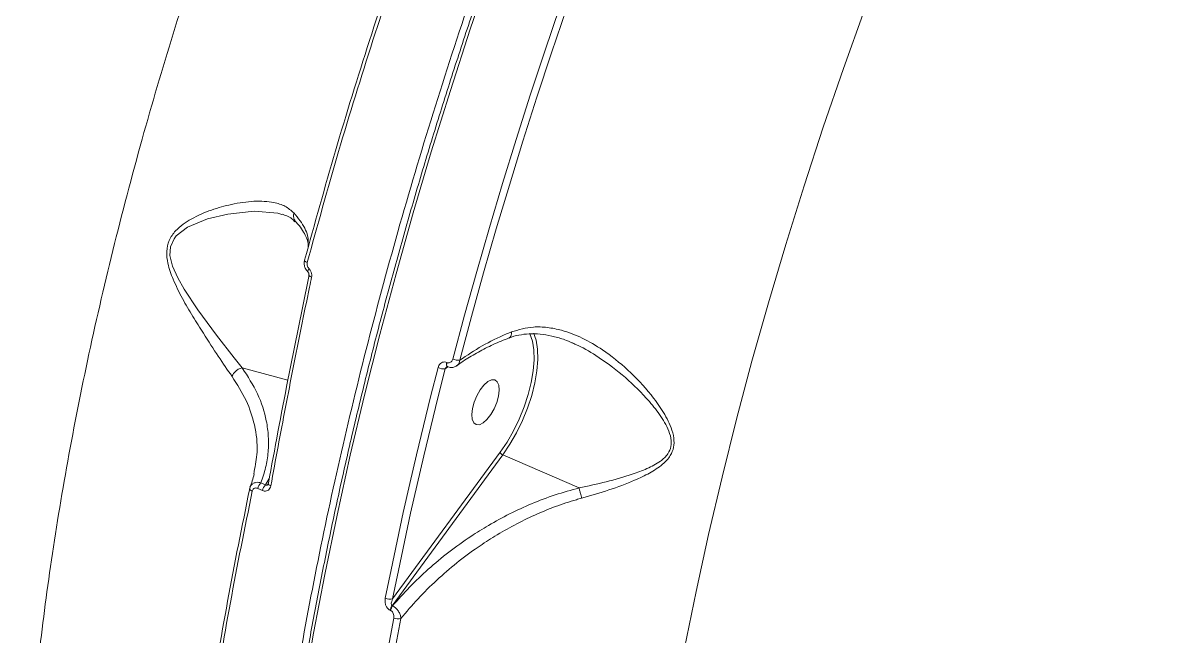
# Model space of a CAD drawing. Header units: millimetres. Extents: x -7151 to 6134, y -5040 to 5562.
# Drawn here: x -1513 to -1301.5, y 2586.3 to 2700.1 of the extents above; entities that cross this region are included whole.
import ezdxf

# ---------------------------------------------------------------- set-up
doc = ezdxf.new("R2010")
doc.units = ezdxf.units.MM
doc.layers.add('DIKOM_ОБЪЕКТ', color=7, linetype='Continuous')

msp = doc.modelspace()

# ---------------------------------------------------------------- linework, layer by layer
at = {"layer": 'DIKOM_ОБЪЕКТ', "color": 7, "linetype": 'Continuous', "lineweight": 15}
for p, q in [((-1418.197, 2642.492), (-1417.967, 2641.903)), ((-1410.641, 2640.493), (-1411.151, 2640.684)), ((-1472.307, 2636.076), (-1463.839, 2633.766)), ((-1434.168, 2636.284), (-1434.622, 2635.906)), ((-1434.337, 2637.066), (-1434.31, 2637.055)), ((-1434.223, 2636.293), (-1434.196, 2636.281)), ((-1423.937, 2619.934), (-1444.484, 2591.941)), ((-1444.395, 2593.21), (-1424.434, 2620.403)), ((-1409.774, 2613.801), (-1423.937, 2619.934)), ((-1470.165, 2616.365), (-1470.096, 2616.829)), ((-1468.84, 2614.741), (-1467.984, 2614.356)), ((-1467.984, 2614.356), (-1467.288, 2615.528)), ((-1470.913, 2613.681), (-1470.819, 2613.914)), ((-1468.561, 2613.319), (-1469.414, 2613.703)), ((-1444.764, 2591.072), (-1444.849, 2591.109)), ((-1444.484, 2591.941), (-1444.399, 2591.904))]:
    msp.add_line(p, q, dxfattribs=at)
at = {"layer": 'DIKOM_ОБЪЕКТ', "color": 7, "linetype": 'Continuous', "lineweight": 15, "flags": 128}
for points in [[(-1373.509, 2833.006), (-1378.972, 2822.212), (-1384.312, 2811.318), (-1389.523, 2800.332), (-1394.601, 2789.265), (-1399.543, 2778.124), (-1404.343, 2766.921), (-1408.998, 2755.663), (-1413.505, 2744.362), (-1417.858, 2733.025), (-1422.055, 2721.663), (-1426.091, 2710.286), (-1429.965, 2698.902), (-1433.671, 2687.522), (-1437.207, 2676.154), (-1440.571, 2664.81), (-1443.759, 2653.497), (-1446.769, 2642.226), (-1449.598, 2631.007), (-1452.243, 2619.847), (-1454.703, 2608.758), (-1456.976, 2597.749), (-1459.059, 2586.828), (-1460.951, 2576.005)], [(-1339.674, 2745.669), (-1344.187, 2734.93), (-1348.552, 2724.143), (-1352.765, 2713.316), (-1356.822, 2702.462), (-1360.719, 2691.589), (-1364.453, 2680.708), (-1368.02, 2669.828), (-1371.416, 2658.96), (-1374.639, 2648.115), (-1377.686, 2637.301), (-1380.553, 2626.53), (-1383.239, 2615.811), (-1385.739, 2605.154), (-1388.053, 2594.569), (-1390.179, 2584.066)], [(-1433.197, 2637.707), (-1431.035, 2645.818), (-1428.78, 2653.952), (-1426.433, 2662.105), (-1423.996, 2670.273), (-1421.469, 2678.452), (-1418.854, 2686.64), (-1416.152, 2694.833), (-1413.363, 2703.027)], [(-1412.111, 2702.657), (-1414.893, 2694.482), (-1417.59, 2686.307), (-1420.199, 2678.137), (-1422.72, 2669.976), (-1425.152, 2661.826), (-1427.493, 2653.691), (-1429.743, 2645.575), (-1431.901, 2637.482)], [(-1464.928, 2664.535), (-1465.672, 2664.762), (-1470.06, 2665.104), (-1474.99, 2664.583), (-1478.746, 2663.705), (-1482.466, 2662.143), (-1484.565, 2660.534), (-1484.97, 2660.025), (-1485.646, 2658.503), (-1485.721, 2656.883), (-1485.248, 2654.931), (-1484.276, 2652.744), (-1483.096, 2650.691), (-1480.518, 2646.827), (-1477.077, 2642.131), (-1473.795, 2637.907), (-1472.318, 2636.079), (-1472.316, 2636.077), (-1472.316, 2636.077)], [(-1460.241, 2655.595), (-1460.365, 2655.65), (-1460.475, 2655.708), (-1460.569, 2655.766), (-1460.644, 2655.824), (-1460.698, 2655.88), (-1460.73, 2655.932), (-1460.74, 2655.98), (-1460.727, 2656.022)], [(-1459.912, 2654.473), (-1460.007, 2654.338), (-1460.082, 2654.213), (-1460.133, 2654.103), (-1460.159, 2654.011), (-1460.159, 2653.942), (-1460.136, 2653.9)], [(-1459.427, 2652.917), (-1459.564, 2652.969), (-1459.684, 2653.024), (-1459.783, 2653.08), (-1459.859, 2653.135), (-1459.909, 2653.188), (-1459.932, 2653.238), (-1459.932, 2653.269)], [(-1424.434, 2620.403), (-1423.153, 2622.297), (-1421.966, 2624.363), (-1420.899, 2626.554), (-1419.98, 2628.818), (-1419.228, 2631.102), (-1418.662, 2633.354), (-1418.294, 2635.52), (-1418.134, 2637.549), (-1418.185, 2639.395), (-1418.445, 2641.014), (-1418.91, 2642.368), (-1418.957, 2642.468)], [(-1417.967, 2641.903), (-1417.76, 2641.19), (-1417.491, 2639.52), (-1417.439, 2637.617), (-1417.604, 2635.524), (-1417.983, 2633.29), (-1418.567, 2630.968), (-1419.342, 2628.612), (-1420.291, 2626.277), (-1421.39, 2624.018), (-1422.615, 2621.887), (-1423.937, 2619.934)], [(-1445.756, 2593.318), (-1444.683, 2598.607), (-1443.566, 2603.916), (-1442.405, 2609.242), (-1441.202, 2614.587), (-1439.955, 2619.947), (-1438.666, 2625.323), (-1437.334, 2630.713), (-1435.96, 2636.116)], [(-1434.622, 2635.906), (-1435.993, 2630.516), (-1437.322, 2625.139), (-1438.608, 2619.776), (-1439.852, 2614.428), (-1441.052, 2609.097), (-1442.21, 2603.782), (-1443.324, 2598.487), (-1444.395, 2593.21)], [(-1434.221, 2636.292), (-1434.23, 2636.296), (-1434.313, 2636.368), (-1434.367, 2636.489), (-1434.39, 2636.653), (-1434.38, 2636.849), (-1434.337, 2637.066)], [(-1434.196, 2636.281), (-1434.202, 2636.284), (-1434.285, 2636.356), (-1434.34, 2636.478), (-1434.363, 2636.641), (-1434.353, 2636.837), (-1434.31, 2637.055)], [(-1427.449, 2632.885), (-1428.149, 2631.987), (-1428.768, 2630.902), (-1429.258, 2629.72), (-1429.578, 2628.534), (-1429.702, 2627.443), (-1429.62, 2626.533), (-1429.339, 2625.879), (-1428.881, 2625.534), (-1428.285, 2625.526), (-1427.597, 2625.855), (-1426.874, 2626.494), (-1426.174, 2627.393), (-1425.555, 2628.477), (-1425.065, 2629.66), (-1424.745, 2630.846), (-1424.622, 2631.937), (-1424.703, 2632.847), (-1424.984, 2633.5), (-1425.442, 2633.846), (-1426.038, 2633.854), (-1426.726, 2633.525), (-1427.449, 2632.885)], [(-1467.009, 2614.169), (-1467.144, 2614.226), (-1467.26, 2614.287), (-1467.356, 2614.352), (-1467.429, 2614.419), (-1467.475, 2614.485), (-1467.495, 2614.549), (-1467.493, 2614.588)], [(-1467.493, 2614.588), (-1467.487, 2614.609), (-1467.452, 2614.663)], [(-1470.44, 2613.192), (-1470.564, 2613.248), (-1470.674, 2613.308), (-1470.766, 2613.372), (-1470.839, 2613.437), (-1470.891, 2613.501), (-1470.922, 2613.565), (-1470.929, 2613.625), (-1470.913, 2613.681)], [(-1454.58, 2513.435), (-1453.841, 2522.588), (-1452.941, 2531.862), (-1451.879, 2541.25), (-1450.657, 2550.745), (-1449.275, 2560.34), (-1447.735, 2570.03), (-1446.037, 2579.808), (-1444.183, 2589.666)], [(-1442.862, 2589.547), (-1444.713, 2579.711), (-1446.407, 2569.954), (-1447.944, 2560.286), (-1449.322, 2550.711), (-1450.542, 2541.237), (-1451.601, 2531.871), (-1452.499, 2522.617), (-1453.236, 2513.484)]]:
    msp.add_lwpolyline(points, dxfattribs=at)
at = {"layer": 'DIKOM_ОБЪЕКТ', "color": 7, "linetype": 'Continuous', "lineweight": 15}
for centre, radius, start, end in [((-1432.123, 2640.044), 2.572, 245.33183, 274.96858), ((-1434.933, 2638.297), 2.411, 244.77599, 277.39415), ((-1423.596, 2620.795), 0.925, 205.01791, 248.40045), ((-1467.286, 2613.204), 2.186, 135.31098, 166.79903), ((-1466.447, 2612.822), 2.172, 135.07869, 166.78526), ((-1444.932, 2595.066), 1.932, 244.77995, 286.14324), ((-1442.724, 2590.674), 2.169, 144.25401, 168.44075), ((-1442.642, 2590.639), 2.165, 144.23554, 168.45922), ((-1443.355, 2591.472), 1.987, 245.36176, 284.34266)]:
    msp.add_arc(centre, radius, start, end, dxfattribs=at)
for points, knots in [([(-1428.268, 2337.902), (-1428.288, 2337.92), (-1430.953, 2340.396), (-1435.703, 2346.406), (-1442.44, 2355.945), (-1448.43, 2366.717), (-1453.747, 2378.541), (-1458.368, 2391.423), (-1462.292, 2405.302), (-1465.502, 2420.114), (-1467.981, 2435.792), (-1469.714, 2452.294), (-1470.683, 2469.609), (-1470.903, 2487.692), (-1470.379, 2506.481), (-1469.115, 2525.886), (-1467.115, 2545.818), (-1464.379, 2566.22), (-1460.897, 2587.067), (-1456.69, 2608.315), (-1451.776, 2629.895), (-1446.18, 2651.705), (-1439.928, 2673.645), (-1433.031, 2695.647), (-1425.49, 2717.676), (-1417.33, 2739.693), (-1408.58, 2761.631), (-1399.284, 2783.388), (-1389.484, 2804.862), (-1379.683, 2824.997), (-1369.965, 2843.827), (-1360.407, 2861.4), (-1350.531, 2878.64), (-1340.381, 2895.469), (-1330.051, 2911.741), (-1319.564, 2927.414), (-1310.064, 2940.943), (-1304.002, 2949.122), (-1301.532, 2952.455)], [0, 0, 0, 0, 0.0002169, 0.0300512, 0.0598378, 0.0895308, 0.1192237, 0.1490104, 0.1788447, 0.2086791, 0.2384656, 0.2681586, 0.2978513, 0.3276374, 0.3574714, 0.3873053, 0.4170915, 0.4467843, 0.476477, 0.5062637, 0.5360977, 0.565932, 0.5957182, 0.6254114, 0.655104, 0.6848907, 0.7147246, 0.7445589, 0.7743451, 0.8040381, 0.829572, 0.8552417, 0.8809418, 0.9066416, 0.9323112, 0.9574958, 0.9826808, 1, 1, 1, 1]), ([(-1471.028, 2393.843), (-1471.304, 2394.101), (-1473.795, 2396.43), (-1478.108, 2401.644), (-1483.91, 2409.53), (-1489.395, 2418.641), (-1494.52, 2428.929), (-1499.185, 2440.49), (-1503.247, 2453.064), (-1506.661, 2466.654), (-1509.39, 2481.239), (-1511.348, 2496.337), (-1512.566, 2511.851), (-1513.09, 2527.682), (-1512.938, 2544.258), (-1512.076, 2561.556), (-1510.486, 2579.53), (-1508.151, 2598.184), (-1505.043, 2617.47), (-1501.129, 2637.436), (-1496.445, 2657.79), (-1491.113, 2678.045), (-1485.223, 2698.025), (-1478.852, 2717.655), (-1471.833, 2737.487), (-1464.169, 2757.462), (-1455.876, 2777.513), (-1447.193, 2797.084), (-1438.177, 2816.124), (-1428.884, 2834.595), (-1419.116, 2852.913), (-1408.883, 2870.999), (-1398.234, 2888.841), (-1390.876, 2900.309), (-1387.198, 2906.04)], [0, 0, 0, 0, 0.0036233, 0.0326776, 0.0620208, 0.0913641, 0.1238026, 0.1562659, 0.1887039, 0.2220981, 0.25552, 0.2889138, 0.3203316, 0.3517729, 0.3831904, 0.4155146, 0.4478649, 0.4801889, 0.5136824, 0.5471757, 0.5811499, 0.6151243, 0.6470336, 0.6789682, 0.7108777, 0.7437173, 0.7765833, 0.8094235, 0.8407557, 0.8721105, 0.9034431, 0.9356206, 0.9678225, 1, 1, 1, 1]), ([(-1374.061, 2833.154), (-1374.974, 2831.371), (-1377.62, 2826.201), (-1381.917, 2817.57), (-1386.914, 2807.241), (-1391.792, 2796.832), (-1396.551, 2786.352), (-1401.186, 2775.811), (-1405.695, 2765.214), (-1410.073, 2754.571), (-1414.317, 2743.889), (-1418.425, 2733.176), (-1422.392, 2722.441), (-1426.217, 2711.692), (-1429.896, 2700.935), (-1433.427, 2690.181), (-1436.806, 2679.436), (-1440.031, 2668.709), (-1443.1, 2658.007), (-1446.011, 2647.34), (-1448.761, 2636.714), (-1451.349, 2626.138), (-1453.771, 2615.62), (-1456.027, 2605.167), (-1458.115, 2594.788), (-1460.033, 2584.49), (-1461.78, 2574.281), (-1463.354, 2564.168), (-1464.754, 2554.16), (-1465.979, 2544.263), (-1467.028, 2534.486), (-1467.901, 2524.835), (-1468.596, 2515.317), (-1469.114, 2505.941), (-1469.452, 2496.712), (-1469.613, 2487.638), (-1469.594, 2478.725), (-1469.397, 2469.981), (-1469.021, 2461.411), (-1468.466, 2453.022), (-1467.733, 2444.821), (-1466.823, 2436.813), (-1465.735, 2429.005), (-1464.47, 2421.402), (-1463.03, 2414.011), (-1461.415, 2406.836), (-1459.627, 2399.883), (-1457.667, 2393.158), (-1455.535, 2386.666), (-1453.235, 2380.411), (-1450.766, 2374.399), (-1448.132, 2368.634), (-1445.333, 2363.121), (-1442.373, 2357.864), (-1439.253, 2352.867), (-1435.978, 2348.132), (-1432.542, 2343.677), (-1429.454, 2340.013), (-1427.452, 2337.947), (-1426.703, 2337.173)], [0, 0, 0, 0, 0.00937444, 0.02718625, 0.04499818, 0.06281039, 0.08062225, 0.09843409, 0.11624579, 0.13405768, 0.15186979, 0.16968175, 0.1874938, 0.20530598, 0.2231183, 0.24093061, 0.25874323, 0.27655593, 0.29436924, 0.31218236, 0.32999628, 0.34781011, 0.36562431, 0.383439, 0.40125441, 0.41906987, 0.43688584, 0.45470265, 0.47251981, 0.49033753, 0.50815579, 0.52597515, 0.54379502, 0.56161545, 0.57943694, 0.59725913, 0.61508231, 0.6329064, 0.65073133, 0.66855701, 0.68638387, 0.70421128, 0.72203979, 0.73986893, 0.75769877, 0.77552899, 0.79335954, 0.81119001, 0.82901971, 0.84684853, 0.86467568, 0.88250068, 0.90032246, 0.91813986, 0.93595241, 0.9537585, 0.97155727, 0.98934783, 1, 1, 1, 1]), ([(-1460.727, 2656.022), (-1458.854, 2662.79), (-1455.109, 2676.325), (-1448.74, 2696.833), (-1441.87, 2717.448), (-1436.813, 2731.214), (-1434.285, 2738.098)], [0, 0, 0, 0, 0.2486152, 0.4972303, 0.7486147, 1, 1, 1, 1]), ([(-1433.767, 2737.794), (-1436.271, 2730.976), (-1441.279, 2717.341), (-1448.141, 2696.772), (-1454.553, 2676.156), (-1458.345, 2662.449), (-1460.241, 2655.595)], [0, 0, 0, 0, 0.24861695, 0.49723237, 0.74861559, 1, 1, 1, 1]), ([(-1474.197, 2634.478), (-1475.034, 2635.687), (-1476.709, 2638.108), (-1479.2, 2641.99), (-1481.484, 2645.589), (-1483.431, 2648.903), (-1485.057, 2652.187), (-1486.13, 2655.133), (-1486.438, 2657.666), (-1485.945, 2659.835), (-1484.758, 2661.497), (-1483.307, 2662.747), (-1481.068, 2664.134), (-1478.008, 2665.45), (-1474.02, 2666.518), (-1470.052, 2667.098), (-1466.74, 2666.908), (-1464.283, 2666.157), (-1463.241, 2665.252), (-1462.721, 2664.8)], [0, 0, 0, 0, 0.083821, 0.1677476, 0.2253305, 0.2830246, 0.3403508, 0.3851876, 0.4168029, 0.4487237, 0.4828904, 0.5143297, 0.5458637, 0.6206962, 0.6956592, 0.7865343, 0.8772667, 0.9386788, 1, 1, 1, 1]), ([(-1464.921, 2664.568), (-1464.609, 2664.469), (-1463.9, 2664.245), (-1463.119, 2663.794), (-1462.704, 2663.347), (-1462.523, 2663.153)], [0, 0, 0, 0, 0.3075673, 0.6983636, 1, 1, 1, 1]), ([(-1462.721, 2664.8), (-1462.731, 2664.76), (-1462.778, 2664.576), (-1462.81, 2664.18), (-1462.717, 2663.656), (-1462.494, 2663.366), (-1462.391, 2663.232)], [0, 0, 0, 0, 0.07049277, 0.32348165, 0.68812224, 1, 1, 1, 1]), ([(-1462.721, 2664.8), (-1462.317, 2664.317), (-1461.127, 2662.893), (-1459.989, 2660.713), (-1460.029, 2659.148), (-1460.047, 2658.429)], [0, 0, 0, 0, 0.2172633, 0.6402798, 1, 1, 1, 1]), ([(-1462.42, 2663.212), (-1462.19, 2662.959), (-1461.571, 2662.281), (-1460.882, 2661.25), (-1460.325, 2660.145), (-1460.042, 2659.23), (-1460.027, 2658.735), (-1460.021, 2658.521)], [0, 0, 0, 0, 0.1356858, 0.364037, 0.5928395, 0.8248358, 1, 1, 1, 1]), ([(-1460.723, 2655.994), (-1460.763, 2655.801), (-1460.852, 2655.375), (-1460.691, 2654.688), (-1460.422, 2654.175), (-1460.181, 2653.959), (-1460.128, 2653.912)], [0, 0, 0, 0, 0.2591363, 0.5711907, 0.9055007, 1, 1, 1, 1]), ([(-1460.241, 2655.595), (-1460.251, 2655.553), (-1460.285, 2655.399), (-1460.272, 2655.107), (-1460.15, 2654.751), (-1459.991, 2654.566), (-1459.912, 2654.473)], [0, 0, 0, 0, 0.1084523, 0.398379, 0.6995343, 1, 1, 1, 1]), ([(-1459.912, 2654.473), (-1459.8, 2654.343), (-1459.576, 2654.082), (-1459.403, 2653.576), (-1459.382, 2653.176), (-1459.419, 2652.965), (-1459.427, 2652.917)], [0, 0, 0, 0, 0.3053832, 0.611477, 0.9125192, 1, 1, 1, 1]), ([(-1467.452, 2614.663), (-1466.268, 2621.03), (-1463.897, 2633.781), (-1461.23, 2646.803), (-1459.895, 2653.322)], [0, 0, 0, 0, 0.4993571, 1, 1, 1, 1]), ([(-1459.427, 2652.917), (-1459.558, 2652.289), (-1460.211, 2649.145), (-1461.863, 2641.063), (-1464.307, 2628.726), (-1466.108, 2619.024), (-1467.009, 2614.169)], [0, 0, 0, 0, 0.0480635, 0.2403253, 0.6198818, 1, 1, 1, 1]), ([(-1460.139, 2653.898), (-1460.126, 2653.887), (-1460.077, 2653.844), (-1460.002, 2653.73), (-1459.937, 2653.567), (-1459.917, 2653.411), (-1459.921, 2653.307), (-1459.932, 2653.272), (-1459.933, 2653.269)], [0, 0, 0, 0, 0.0885426, 0.3359453, 0.5596015, 0.7869945, 0.9791382, 1, 1, 1, 1]), ([(-1431.901, 2637.482), (-1430.561, 2638.393), (-1427.935, 2640.181), (-1424.54, 2641.824), (-1422.629, 2642.61), (-1422.325, 2642.735)], [0, 0, 0, 0, 0.4665386, 0.9150266, 1, 1, 1, 1]), ([(-1422.325, 2642.735), (-1422.324, 2642.71), (-1422.316, 2642.494), (-1422.36, 2642.125), (-1422.522, 2641.759), (-1422.703, 2641.677), (-1422.784, 2641.64)], [0, 0, 0, 0, 0.0450079, 0.3820493, 0.7247297, 1, 1, 1, 1]), ([(-1422.764, 2641.596), (-1422.614, 2641.66), (-1421.882, 2641.975), (-1420.466, 2642.26), (-1418.512, 2642.445), (-1416.442, 2642.317), (-1414.304, 2641.88), (-1412.348, 2641.29), (-1411.137, 2640.743), (-1410.639, 2640.518)], [0, 0, 0, 0, 0.03976023, 0.19473855, 0.35782778, 0.52716284, 0.70130717, 0.8771452, 1, 1, 1, 1]), ([(-1422.325, 2642.735), (-1420.983, 2643.126), (-1418.805, 2643.761), (-1415.645, 2643.616), (-1412.589, 2643.015), (-1409.12, 2641.665), (-1404.956, 2639.229), (-1400.601, 2635.737), (-1396.931, 2631.852), (-1394.27, 2628.207), (-1392.789, 2625.489), (-1392.124, 2623.12), (-1392.142, 2621.311), (-1392.837, 2619.587), (-1394.39, 2617.946), (-1396.689, 2616.489), (-1400.02, 2614.915), (-1404.227, 2613.348), (-1407.602, 2612.38), (-1409.305, 2611.891)], [0, 0, 0, 0, 0.0742589, 0.1205079, 0.1678168, 0.2375798, 0.309446, 0.405671, 0.5047059, 0.5602515, 0.6168541, 0.6484766, 0.675388, 0.7024595, 0.7386866, 0.7871086, 0.8368194, 0.9176527, 1, 1, 1, 1]), ([(-1432.455, 2636.47), (-1432.376, 2636.532), (-1431.575, 2637.159), (-1429.812, 2638.255), (-1427.156, 2639.723), (-1424.786, 2640.845), (-1423.249, 2641.422), (-1422.746, 2641.61)], [0, 0, 0, 0, 0.0303407, 0.3085117, 0.5868192, 0.8649523, 1, 1, 1, 1]), ([(-1409.774, 2613.801), (-1408.086, 2614.159), (-1404.708, 2614.875), (-1400.516, 2616.103), (-1397.141, 2617.319), (-1394.862, 2618.52), (-1393.289, 2619.919), (-1392.615, 2621.465), (-1392.666, 2623.12), (-1393.443, 2625.296), (-1395.015, 2627.822), (-1397.861, 2631.178), (-1401.663, 2634.884), (-1406.168, 2638.086), (-1409.196, 2639.959), (-1410.575, 2640.468), (-1410.641, 2640.493)], [0, 0, 0, 0, 0.1086263, 0.2172491, 0.2812429, 0.3449161, 0.389906, 0.4224621, 0.4549941, 0.4944783, 0.5674547, 0.6408359, 0.7709928, 0.9010631, 0.9952738, 1, 1, 1, 1]), ([(-1434.31, 2637.055), (-1434.217, 2637.026), (-1434.033, 2636.969), (-1433.75, 2637.022), (-1433.496, 2637.173), (-1433.298, 2637.41), (-1433.229, 2637.613), (-1433.197, 2637.707)], [0, 0, 0, 0, 0.19520103, 0.39007487, 0.59326638, 0.81115856, 1, 1, 1, 1]), ([(-1474.197, 2634.478), (-1474.183, 2634.515), (-1474.13, 2634.657), (-1473.958, 2634.981), (-1473.595, 2635.417), (-1473.01, 2635.859), (-1472.56, 2636), (-1472.316, 2636.077)], [0, 0, 0, 0, 0.0512668, 0.1965414, 0.4491651, 0.7018311, 1, 1, 1, 1]), ([(-1472.316, 2636.077), (-1472.315, 2636.077), (-1472.313, 2636.077), (-1472.31, 2636.077), (-1472.308, 2636.076), (-1472.307, 2636.076)], [0, 0, 0, 0, 0.3295993, 0.7797002, 1, 1, 1, 1]), ([(-1472.307, 2636.076), (-1471.283, 2634.486), (-1469.21, 2631.267), (-1467.872, 2626.953), (-1467.395, 2623.343), (-1467.438, 2620.454), (-1467.87, 2617.57), (-1468.517, 2615.684), (-1468.84, 2614.741)], [0, 0, 0, 0, 0.2282516, 0.4620537, 0.5944947, 0.7269342, 0.8634688, 1, 1, 1, 1]), ([(-1435.96, 2636.116), (-1435.913, 2636.254), (-1435.814, 2636.548), (-1435.529, 2636.894), (-1435.16, 2637.116), (-1434.745, 2637.194), (-1434.473, 2637.109), (-1434.337, 2637.066)], [0, 0, 0, 0, 0.1890329, 0.4044934, 0.6068819, 0.8034085, 1, 1, 1, 1]), ([(-1434.342, 2636.267), (-1434.343, 2636.266), (-1434.411, 2636.223), (-1434.509, 2636.097), (-1434.586, 2635.968), (-1434.622, 2635.906)], [0, 0, 0, 0, 0.0124477, 0.5286806, 1, 1, 1, 1]), ([(-1434.34, 2636.265), (-1434.324, 2636.277), (-1434.277, 2636.313), (-1434.285, 2636.311), (-1434.236, 2636.295), (-1434.219, 2636.289)], [0, 0, 0, 0, 0.2543713, 0.7516075, 1, 1, 1, 1]), ([(-1434.191, 2636.296), (-1434.15, 2636.273), (-1433.902, 2636.136), (-1433.381, 2636.111), (-1432.819, 2636.224), (-1432.567, 2636.43), (-1432.487, 2636.495)], [0, 0, 0, 0, 0.0765927, 0.4628699, 0.8298434, 1, 1, 1, 1]), ([(-1431.901, 2637.482), (-1431.942, 2637.314), (-1432.031, 2636.952), (-1432.25, 2636.611), (-1432.438, 2636.511), (-1432.471, 2636.494)], [0, 0, 0, 0, 0.41632, 0.89851311, 1, 1, 1, 1]), ([(-1470.096, 2616.829), (-1469.861, 2618.027), (-1469.303, 2620.867), (-1469.862, 2625.311), (-1471.376, 2630.048), (-1473.25, 2632.991), (-1474.197, 2634.478)], [0, 0, 0, 0, 0.20527068, 0.48670561, 0.74067113, 1, 1, 1, 1]), ([(-1470.114, 2616.391), (-1470.204, 2615.955), (-1470.377, 2615.125), (-1470.715, 2614.319), (-1470.876, 2613.936)], [0, 0, 0, 0, 0.5264209, 1, 1, 1, 1]), ([(-1470.819, 2613.914), (-1470.786, 2614.013), (-1470.692, 2614.293), (-1470.331, 2614.619), (-1469.806, 2614.838), (-1469.279, 2614.857), (-1468.959, 2614.772), (-1468.84, 2614.741)], [0, 0, 0, 0, 0.1344649, 0.3778001, 0.6186299, 0.859492, 1, 1, 1, 1]), ([(-1467.984, 2614.356), (-1467.953, 2614.331), (-1467.896, 2614.287), (-1467.815, 2614.274), (-1467.739, 2614.281), (-1467.685, 2614.305), (-1467.613, 2614.359), (-1467.569, 2614.41), (-1467.539, 2614.458), (-1467.534, 2614.467)], [0, 0, 0, 0, 0.2375734, 0.422811, 0.4889198, 0.6841665, 0.7374452, 0.9493787, 1, 1, 1, 1]), ([(-1467.495, 2614.587), (-1467.496, 2614.578), (-1467.502, 2614.522), (-1467.524, 2614.481), (-1467.532, 2614.471), (-1467.533, 2614.47)], [0, 0, 0, 0, 0.1308524, 0.8903999, 1, 1, 1, 1]), ([(-1483.066, 2533.054), (-1482.459, 2539.48), (-1481.244, 2552.333), (-1478.512, 2572.312), (-1475.166, 2592.731), (-1472.331, 2606.698), (-1470.913, 2613.681)], [0, 0, 0, 0, 0.2484765, 0.4969513, 0.7484762, 1, 1, 1, 1]), ([(-1470.44, 2613.192), (-1471.843, 2606.283), (-1474.649, 2592.465), (-1478, 2572.091), (-1480.761, 2551.993), (-1481.995, 2538.962), (-1482.612, 2532.447)], [0, 0, 0, 0, 0.2484767, 0.496954, 0.7484782, 1, 1, 1, 1]), ([(-1469.414, 2613.703), (-1469.493, 2613.732), (-1469.66, 2613.792), (-1469.921, 2613.782), (-1470.162, 2613.675), (-1470.353, 2613.474), (-1470.411, 2613.286), (-1470.44, 2613.192)], [0, 0, 0, 0, 0.1798091, 0.3800419, 0.5812139, 0.7906819, 1, 1, 1, 1]), ([(-1467.009, 2614.169), (-1467.051, 2614.019), (-1467.134, 2613.717), (-1467.425, 2613.388), (-1467.796, 2613.21), (-1468.193, 2613.186), (-1468.445, 2613.277), (-1468.561, 2613.319)], [0, 0, 0, 0, 0.213179, 0.4265182, 0.6305734, 0.8288507, 1, 1, 1, 1]), ([(-1444.399, 2591.904), (-1443.367, 2593.081), (-1441.302, 2595.433), (-1437.794, 2598.763), (-1433.995, 2601.921), (-1430.222, 2604.618), (-1426.44, 2606.976), (-1422.69, 2609.015), (-1418.566, 2610.911), (-1414.262, 2612.562), (-1411.269, 2613.387), (-1409.772, 2613.799)], [0, 0, 0, 0, 0.1183289, 0.2366545, 0.3581458, 0.4796301, 0.5712587, 0.6768307, 0.78239, 0.8912064, 1, 1, 1, 1]), ([(-1409.772, 2613.799), (-1409.772, 2613.799), (-1409.773, 2613.8), (-1409.773, 2613.801), (-1409.774, 2613.801), (-1409.774, 2613.801)], [0, 0, 0, 0, 0.2998059, 0.6725135, 1, 1, 1, 1]), ([(-1409.772, 2613.799), (-1409.729, 2613.611), (-1409.644, 2613.235), (-1409.494, 2612.626), (-1409.38, 2612.177), (-1409.322, 2611.958), (-1409.305, 2611.891)], [0, 0, 0, 0, 0.32528756, 0.65052053, 0.89261851, 1, 1, 1, 1]), ([(-1409.305, 2611.891), (-1409.632, 2611.8), (-1411.28, 2611.343), (-1414.208, 2610.365), (-1419.349, 2608.257), (-1424.151, 2605.702), (-1428.903, 2602.608), (-1432.531, 2599.91), (-1436.253, 2596.702), (-1439.745, 2593.26), (-1441.823, 2590.785), (-1442.862, 2589.547)], [0, 0, 0, 0, 0.0242928, 0.1222465, 0.2202162, 0.4215136, 0.5118891, 0.6322371, 0.7525881, 0.8762966, 1, 1, 1, 1]), ([(-1444.849, 2591.109), (-1444.906, 2591.137), (-1445.104, 2591.235), (-1445.4, 2591.526), (-1445.67, 2592.016), (-1445.829, 2592.644), (-1445.782, 2593.08), (-1445.756, 2593.318)], [0, 0, 0, 0, 0.0795947, 0.2756778, 0.4706998, 0.7104961, 1, 1, 1, 1]), ([(-1444.395, 2593.21), (-1444.457, 2593.06), (-1444.566, 2592.794), (-1444.636, 2592.431), (-1444.635, 2592.189), (-1444.592, 2592.051), (-1444.547, 2591.977), (-1444.503, 2591.952), (-1444.484, 2591.941)], [0, 0, 0, 0, 0.3508155, 0.6182918, 0.8028836, 0.8793507, 0.9492877, 1, 1, 1, 1]), ([(-1444.183, 2589.666), (-1444.166, 2589.825), (-1444.137, 2590.106), (-1444.242, 2590.506), (-1444.412, 2590.81), (-1444.6, 2590.991), (-1444.726, 2591.053), (-1444.764, 2591.072)], [0, 0, 0, 0, 0.30257576, 0.53467827, 0.72550429, 0.91715007, 1, 1, 1, 1]), ([(-1444.399, 2591.904), (-1444.324, 2591.865), (-1444.078, 2591.738), (-1443.685, 2591.414), (-1443.269, 2590.898), (-1442.968, 2590.29), (-1442.867, 2589.823), (-1442.863, 2589.585), (-1442.862, 2589.547)], [0, 0, 0, 0, 0.0891736, 0.2937007, 0.4896228, 0.7164076, 0.9546294, 1, 1, 1, 1])]:
    msp.add_open_spline(points, degree=3, knots=knots, dxfattribs=at)

doc.saveas('drawing.dxf')
